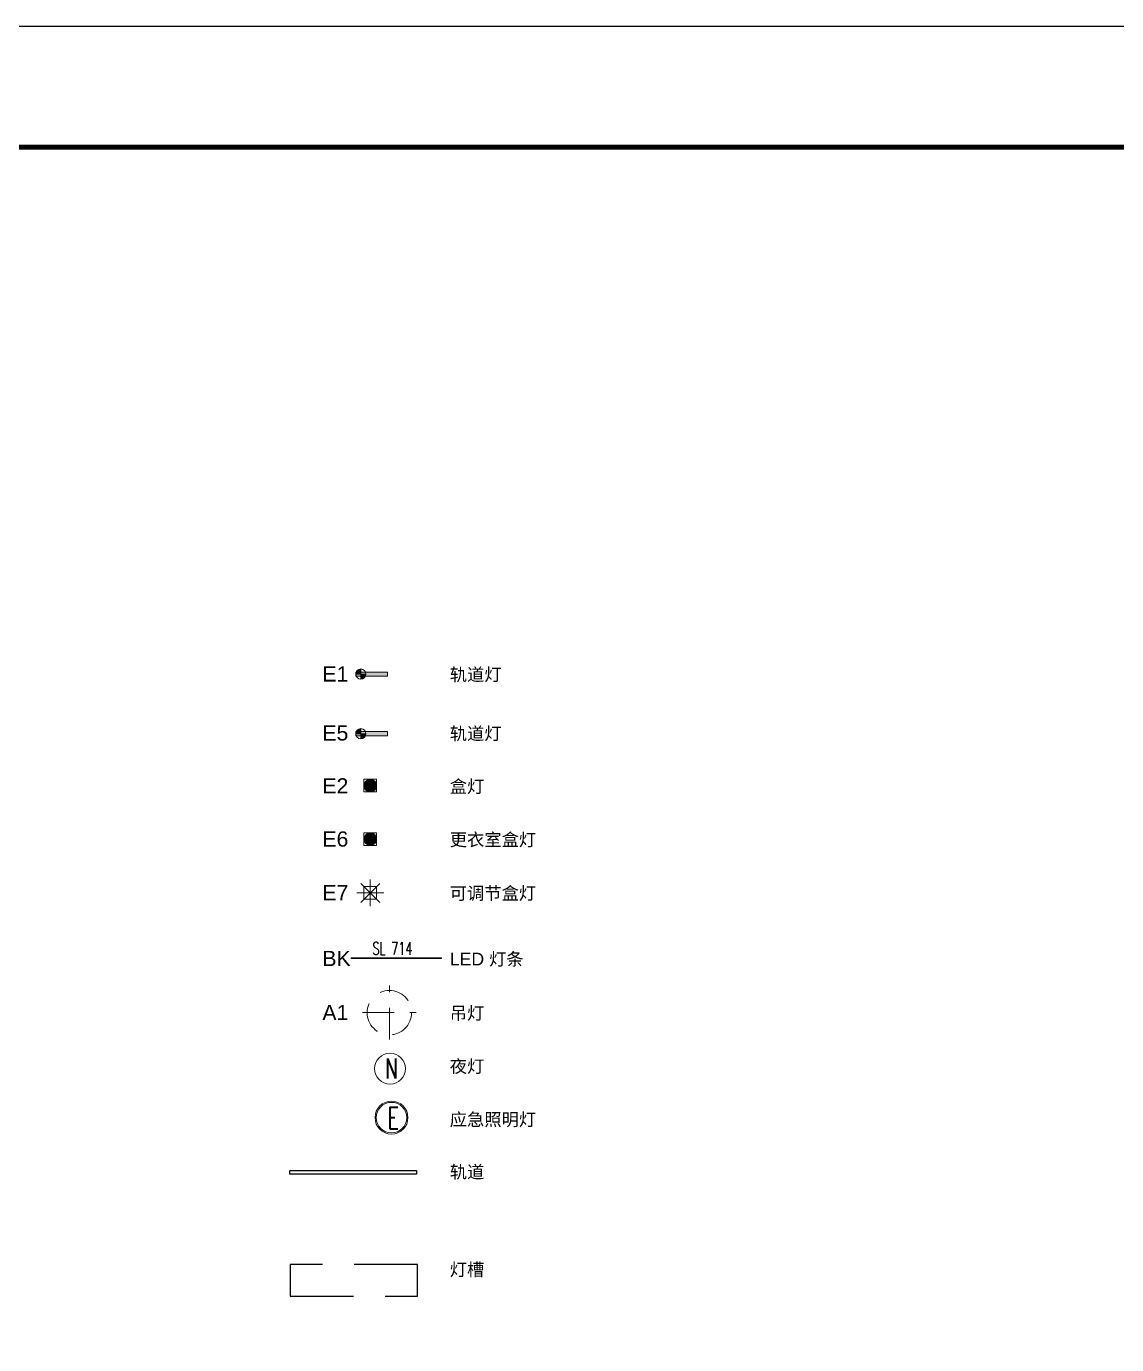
# Model space of a CAD drawing. Header units: millimetres. Extents: x 5896 to 6381, y 4295 to 4378.
# Drawn here: x 6267.97 to 6276.59, y 4367.32 to 4377.73 of the extents above; entities that cross this region are included whole.
import ezdxf

# ---------------------------------------------------------------- set-up
doc = ezdxf.new("R2010")
doc.units = ezdxf.units.MM
for name, pattern in [('DASHED', [0.75, 0.5, -0.25]), ('NASCOSTA', [0.375, 0.25, -0.125]), ('PUNTO2', [0.125, 0, -0.125])]:
    doc.linetypes.add(name, pattern=pattern)
doc.layers.add('GA_X DIM', color=8, linetype='Continuous')
doc.layers.add('图框', color=254, linetype='Continuous')
doc.layers.add('LD_beam', color=7, linetype='DASHED', true_color=0x7ec8c8)
doc.layers.add('LD_track', color=7, linetype='Continuous', true_color=0x7ec8c8)
doc.layers.add('LD_light', color=7, linetype='Continuous', lineweight=5, true_color=0xf00000)
doc.layers.add('LD_N', color=7, linetype='Continuous', lineweight=9, true_color=0x41c62a)
doc.layers.add('LD_text', color=255, linetype='Continuous', lineweight=9)
doc.styles.add('SIMPLEX', font='SIMPLEX.SHX', dxfattribs={"width": 0.65})
doc.styles.get("Standard").update_dxf_attribs({"font": 'Arial.ttf'})

# ---------------------------------------------------------------- blocks, each defined once
blk = doc.blocks.new('notturna')
at = {"layer": 'LD_N'}
blk.add_circle((21.1399, -17.0434), 0.084, dxfattribs=at)
at = {"layer": 'LD_N', "style": 'SIMPLEX', "width": 0.65}
blk.add_text('N', height=0.1101, dxfattribs=at).set_placement((21.1144, -17.0975))
blk = doc.blocks.new('e')
at = {"layer": 'LD_light', "color": 160, "true_color": 0x1a53ff}
for radius in [8.4, 7.78]:
    blk.add_circle((0, 0), radius, dxfattribs=at)
at = {"layer": 'LD_light', "color": 160, "true_color": 0x1a53ff, "style": 'SIMPLEX', "width": 0.65}
blk.add_text('E', height=11.01, dxfattribs=at).set_placement((-2.02, -5.7))
blk = doc.blocks.new('E1-5')
at = {"layer": 'LD_light', "lineweight": 5, "ltscale": 0.5}
h = blk.add_hatch(color=256, dxfattribs=at)
h.dxf.hatch_style = 1
h.paths.add_polyline_path([(0, 0.04, 0.414214), (-0.04, 0), (0, 0)])
at = {"layer": 'LD_light', "lineweight": 5}
h = blk.add_hatch(color=256, dxfattribs=at)
h.dxf.hatch_style = 1
h.paths.add_polyline_path([(0.21, -0.016), (0.21, 0.016), (-0.04, 0.016), (-0.04, -0.016)])
at = {"layer": 'LD_light', "lineweight": 5, "ltscale": 0.5}
h = blk.add_hatch(color=256, dxfattribs=at)
h.dxf.hatch_style = 1
h.paths.add_polyline_path([(0.04, 0), (0, 0), (0, -0.04, 0.414214)])
at = {"layer": 'LD_light', "lineweight": 5}
for p, q in [((-0.04, 0), (0.04, 0)), ((0, 0.04), (0, -0.04))]:
    blk.add_line(p, q, dxfattribs=at)
blk.add_lwpolyline([(0.21, 0.016), (-0.04, 0.016), (-0.04, -0.016), (0.21, -0.016)], close=True, dxfattribs=at)
blk.add_circle((0, 0), 0.04, dxfattribs=at)
blk = doc.blocks.new('E2-6')
at = {"layer": 'LD_light'}
h = blk.add_hatch(color=256, dxfattribs=at)
h.dxf.hatch_style = 1
edge = h.paths.add_edge_path()
edge.add_arc((0, 0), 0.05, 0, 360)
blk.add_lwpolyline([(-0.05, -0.05), (0.05, -0.05), (0.05, 0.05), (-0.05, 0.05)], close=True, dxfattribs=at)
blk.add_circle((0, 0), 0.05, dxfattribs=at)
blk = doc.blocks.new('lamp A1')
at = {"layer": 'LD_light', "linetype": 'NASCOSTA'}
for p, q in [((300.794, 135.027), (300.794, 135.453)), ((300.581, 135.24), (301.007, 135.24))]:
    blk.add_line(p, q, dxfattribs=at)
blk.add_circle((300.794, 135.24), 0.175, dxfattribs=at)
blk = doc.blocks.new('E7')
at = {"layer": 'LD_light'}
for p, q in [((0, -0.106), (0, 0.106)), ((-0.106, 0), (0.106, 0)), ((-0.075, -0.075), (0.075, 0.075)), ((-0.075, 0.075), (0.075, -0.075))]:
    blk.add_line(p, q, dxfattribs=at)
blk.add_lwpolyline([(-0.05, -0.05), (0.05, -0.05), (0.05, 0.05), (-0.05, 0.05)], close=True, dxfattribs=at)
blk = doc.blocks.new('tukuang')
at = {"layer": '图框'}
blk.add_lwpolyline([(0, 0), (4200, 0), (4200, 2969.7), (0, 2969.7)], close=True, dxfattribs=at)
at = {"layer": '图框', "const_width": 4.24}
blk.add_lwpolyline([(212.1, 2870.7), (4101, 2870.7), (4101, 99), (212.1, 99)], close=True, dxfattribs=at)

msp = doc.modelspace()

# ---------------------------------------------------------------- hatches: boundary and pattern name
at = {"layer": 'LD_light', "linetype": 'Continuous'}
h = msp.add_hatch(color=256, dxfattribs=at)
h.dxf.hatch_style = 1
h.paths.add_polyline_path([(6271.252, 4370.365), (6271.252, 4370.37), (6270.538, 4370.37), (6270.538, 4370.365)])
h = msp.add_hatch(color=256, dxfattribs=at)
h.dxf.hatch_style = 1
h.paths.add_polyline_path([(6271.252, 4370.365), (6271.252, 4370.37), (6270.538, 4370.37), (6270.538, 4370.365)])

# ---------------------------------------------------------------- linework, layer by layer
at = {"layer": 'LD_beam', "elevation": 0}
msp.add_lwpolyline([(6270.057, 4367.697), (6271.062, 4367.697), (6271.062, 4367.947), (6270.057, 4367.947)], close=True, dxfattribs=at)
at = {"layer": 'LD_light', "linetype": 'Continuous', "elevation": 0}
msp.add_lwpolyline([(6271.252, 4370.365), (6271.252, 4370.37), (6270.538, 4370.37), (6270.538, 4370.365)], close=True, dxfattribs=at)
msp.add_lwpolyline([(6271.252, 4370.365), (6271.252, 4370.37), (6270.538, 4370.37), (6270.538, 4370.365)], close=True, dxfattribs=at)
at = {"layer": 'LD_track', "elevation": 0}
msp.add_lwpolyline([(6270.056, 4368.69), (6271.056, 4368.69), (6271.056, 4368.66), (6270.056, 4368.66)], close=True, dxfattribs=at)

# ---------------------------------------------------------------- block references
at = {"layer": 'GA_X DIM', "xscale": 0.009635294117647079, "yscale": 0.009635294117647079, "zscale": 0.009635294117647079}
msp.add_blockref('tukuang', (6259.768, 4349.112), dxfattribs=at)
at = {"layer": 'LD_light'}
for name, p in [('E1-5', (6270.616, 4372.611, 0)), ('E1-5', (6270.616, 4372.14, 0)), ('E2-6', (6270.69, 4371.73, 0)), ('E2-6', (6270.69, 4371.307, 0)), ('E7', (6270.69, 4370.883, 0)), ('lamp A1', (5970.047, 4234.697, 0))]:
    msp.add_blockref(name, p, dxfattribs=at)
at = {"layer": 'LD_light', "linetype": 'PUNTO2', "xscale": 0.0154948959566415, "yscale": 0.0154948959566415, "zscale": 0.0154948959566415}
msp.add_blockref('e', (6270.858, 4369.108, 0), dxfattribs=at)
at = {"layer": 'LD_N', "xscale": 1.454545454545455, "yscale": 1.454545454545455, "zscale": 1.454545454545455}
msp.add_blockref('notturna', (6240.097, 4394.285, 0), dxfattribs=at)

# ---------------------------------------------------------------- texts
at = {"layer": 'LD_light', "lineweight": 30, "insert": (6270.708, 4370.444, 0), "char_height": 0.1, "width": 1.24955, "attachment_point": 4, "style": 'SIMPLEX'}
msp.add_mtext('SL 714', dxfattribs=at)
at = {"layer": 'LD_text', "attachment_point": 1}
for s, width, insert, char_height in [('E1', 0.38366, (6270.312, 4372.672, 0), 0.12), ('{\\fSimSun|b0|i0|c134|p2;轨道灯}', 1.28094, (6271.318, 4372.657, 0), 0.1), ('E5', 0.38366, (6270.312, 4372.206, 0), 0.12), ('{\\fSimSun|b0|i0|c134|p2;轨道灯}', 1.82051, (6271.318, 4372.191, 0), 0.1), ('E2', 0.38366, (6270.312, 4371.788, 0), 0.12), ('{\\fSimSun|b0|i0|c134|p2;盒灯}', 1.27039, (6271.318, 4371.773, 0), 0.1), ('E6', 0.38366, (6270.312, 4371.368, 0), 0.12), ('{\\fSimSun|b0|i0|c134|p2;更衣室盒灯}', 1.27039, (6271.318, 4371.353, 0), 0.1), ('E7', 0.38366, (6270.312, 4370.944, 0), 0.12), ('{\\fSimSun|b0|i0|c134|p2;可调节盒灯}', 1.27039, (6271.318, 4370.93, 0), 0.1), ('BK', 0.38366, (6270.312, 4370.425, 0), 0.12), ('LED {\\fSimSun|b0|i0|c134|p2;灯条}', 1.27039, (6271.318, 4370.41, 0), 0.1), ('A1', 0.38366, (6270.312, 4369.998, 0), 0.12), ('{\\fSimSun|b0|i0|c134|p2;吊灯}', 1.27039, (6271.318, 4369.983, 0), 0.1), ('{\\fSimSun|b0|i0|c134|p2;夜灯}', 1.27039, (6271.318, 4369.563, 0), 0.1), ('{\\fSimSun|b0|i0|c134|p2;应急照明灯}', 1.27039, (6271.318, 4369.143, 0), 0.1), ('{\\fSimSun|b0|i0|c134|p2;轨道}', 1.27039, (6271.318, 4368.729, 0), 0.1), ('{\\fSimSun|b0|i0|c134|p2;灯槽}', 2.44473, (6271.318, 4367.958, 0), 0.1)]:
    msp.add_mtext_dynamic_manual_height_columns(s, width=width, gutter_width=17.5, heights=[0], dxfattribs=dict(at, insert=insert, char_height=char_height))

doc.saveas('drawing.dxf')
